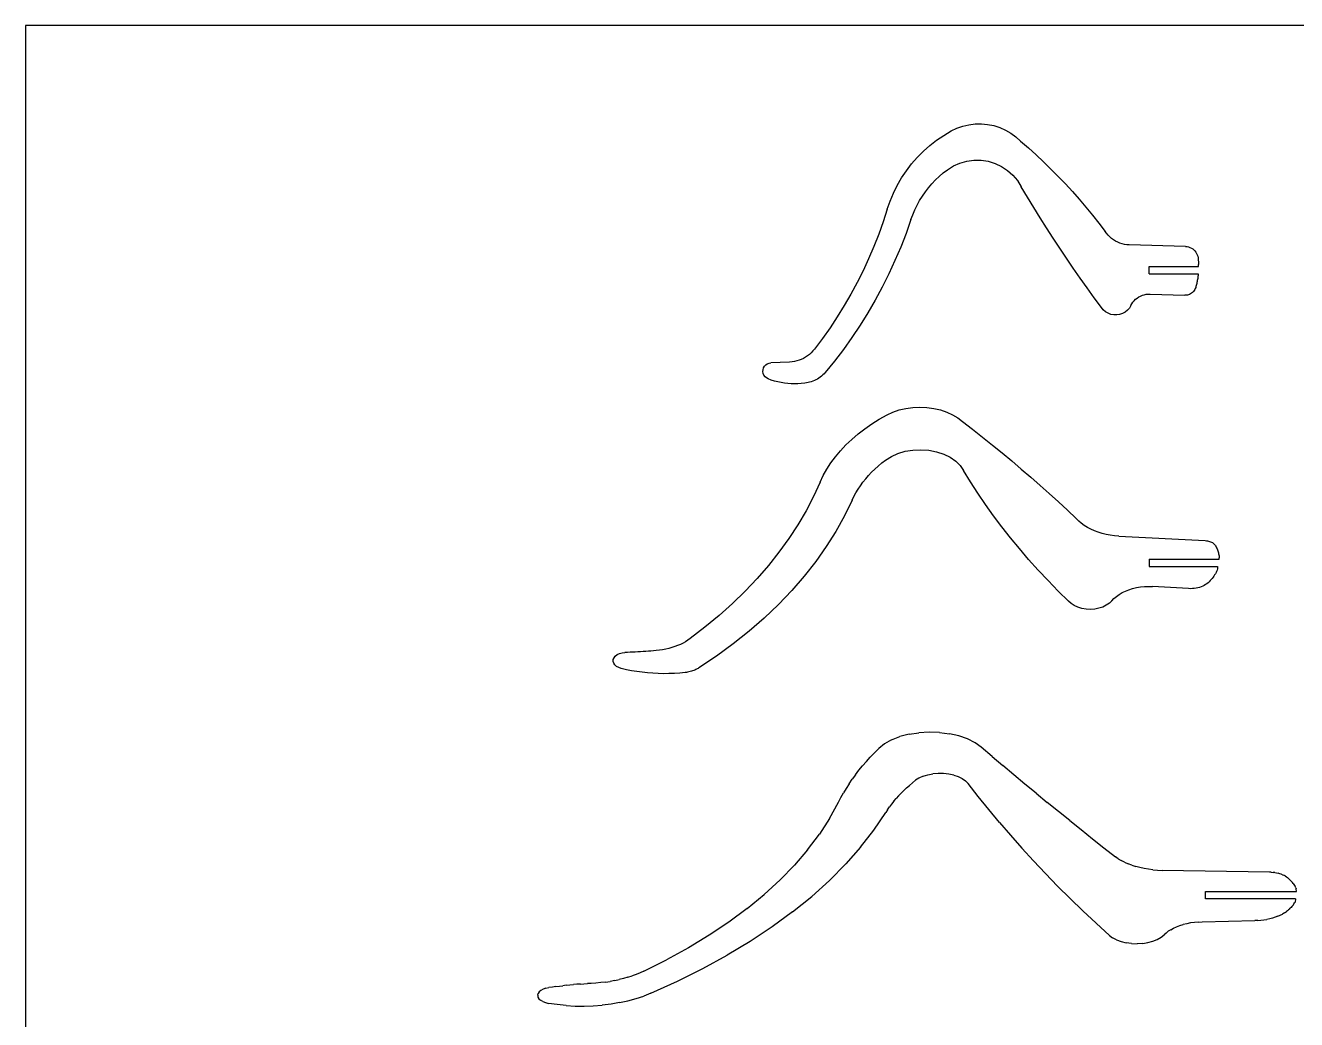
# Model space of a CAD drawing. Extents: x -79 to 65, y -73 to 71.
# Drawn here: x -79.1 to 6.3, y 4.6 to 71.3 of the extents above; entities that cross this region are included whole.
import ezdxf

# ---------------------------------------------------------------- set-up
doc = ezdxf.new("R2010")
doc.units = 0
doc.header["$MEASUREMENT"] = 0
doc.layers.get('0').update_dxf_attribs({"linetype": 'CONTINUOUS'})

msp = doc.modelspace()

# ---------------------------------------------------------------- linework, layer by layer
for p, q in [((64.897, 71.322), (-79.103, 71.322)), ((-79.103, 71.322), (-79.103, -72.678)), ((-17.425, 63.939), (-16.926, 64.234)), ((-16.926, 64.234), (-16.546, 64.417)), ((-16.546, 64.417), (-16.149, 64.558)), ((-16.149, 64.558), (-15.739, 64.655)), ((-15.739, 64.655), (-15.321, 64.707)), ((-15.321, 64.707), (-14.9, 64.715)), ((-14.9, 64.715), (-14.48, 64.677)), ((-14.48, 64.677), (-14.067, 64.593)), ((-14.067, 64.593), (-13.665, 64.466)), ((-13.665, 64.466), (-13.28, 64.297)), ((-13.28, 64.297), (-12.914, 64.087)), ((-12.914, 64.087), (-12.574, 63.838)), ((-18.794, 62.871), (-18.361, 63.256)), ((-18.361, 63.256), (-17.904, 63.613)), ((-17.904, 63.613), (-17.425, 63.939)), ((-12.574, 63.838), (-12.262, 63.555)), ((-12.262, 63.555), (-11.74, 63.099)), ((-19.583, 62.023), (-19.202, 62.46)), ((-19.202, 62.46), (-18.794, 62.871)), ((-11.74, 63.099), (-11.226, 62.633)), ((-11.226, 62.633), (-10.72, 62.159)), ((-20.257, 61.08), (-19.935, 61.562)), ((-19.935, 61.562), (-19.583, 62.023)), ((-17.459, 61.416), (-17.182, 61.631)), ((-17.182, 61.631), (-16.776, 61.887)), ((-16.776, 61.887), (-16.336, 62.083)), ((-16.336, 62.083), (-15.874, 62.214)), ((-15.874, 62.214), (-15.397, 62.278)), ((-15.397, 62.278), (-14.916, 62.273)), ((-14.916, 62.273), (-14.441, 62.199)), ((-14.441, 62.199), (-13.981, 62.058)), ((-13.981, 62.058), (-13.546, 61.853)), ((-13.546, 61.853), (-13.145, 61.588)), ((-13.145, 61.588), (-12.786, 61.268)), ((-10.72, 62.159), (-10.223, 61.675)), ((-10.223, 61.675), (-9.736, 61.182)), ((-20.547, 60.579), (-20.257, 61.08)), ((-18.448, 60.424), (-18.22, 60.69)), ((-18.22, 60.69), (-17.979, 60.945)), ((-17.979, 60.945), (-17.725, 61.187)), ((-17.725, 61.187), (-17.459, 61.416)), ((-12.786, 61.268), (-12.476, 60.9)), ((-12.476, 60.9), (-12.222, 60.492)), ((-9.736, 61.182), (-9.257, 60.68)), ((-9.257, 60.68), (-8.787, 60.169)), ((-21.029, 59.525), (-20.805, 60.06)), ((-20.805, 60.06), (-20.547, 60.579)), ((-19.046, 59.56), (-18.861, 59.858)), ((-18.861, 59.858), (-18.662, 60.146)), ((-18.662, 60.146), (-18.448, 60.424)), ((-11.807, 59.795), (-12.222, 60.492)), ((-11.386, 59.102), (-11.807, 59.795)), ((-8.787, 60.169), (-8.327, 59.65)), ((-21.219, 58.977), (-21.494, 58.134)), ((-21.219, 58.977), (-21.029, 59.525)), ((-19.505, 58.614), (-19.368, 58.937)), ((-19.368, 58.937), (-19.215, 59.252)), ((-19.215, 59.252), (-19.046, 59.56)), ((-10.959, 58.413), (-11.386, 59.102)), ((-8.327, 59.65), (-7.877, 59.123)), ((-7.877, 59.123), (-7.436, 58.588)), ((-21.494, 58.134), (-21.795, 57.3)), ((-19.626, 58.285), (-19.956, 57.355)), ((-19.626, 58.285), (-19.505, 58.614)), ((-10.526, 57.727), (-10.959, 58.413)), ((-7.436, 58.588), (-7.005, 58.045)), ((-21.795, 57.3), (-22.12, 56.475)), ((-19.956, 57.355), (-20.314, 56.435)), ((-10.086, 57.045), (-10.526, 57.727)), ((-7.005, 58.045), (-6.583, 57.494)), ((-6.49, 57.363), (-6.583, 57.494)), ((-6.387, 57.24), (-6.49, 57.363)), ((-6.274, 57.125), (-6.387, 57.24)), ((-22.12, 56.475), (-22.47, 55.66)), ((-20.314, 56.435), (-20.701, 55.528)), ((-9.64, 56.368), (-10.086, 57.045)), ((-9.189, 55.694), (-9.64, 56.368)), ((-6.152, 57.02), (-6.274, 57.125)), ((-6.022, 56.926), (-6.152, 57.02)), ((-5.885, 56.842), (-6.022, 56.926)), ((-5.742, 56.769), (-5.885, 56.842)), ((-5.593, 56.708), (-5.742, 56.769)), ((-5.44, 56.659), (-5.593, 56.708)), ((-5.284, 56.622), (-5.44, 56.659)), ((-5.125, 56.599), (-5.284, 56.622)), ((-4.965, 56.588), (-5.125, 56.599)), ((-1.19, 56.483), (-4.965, 56.588)), ((-1.19, 56.483), (-1.087, 56.474)), ((-1.087, 56.474), (-0.986, 56.453)), ((-0.986, 56.453), (-0.888, 56.42)), ((-0.888, 56.42), (-0.795, 56.376)), ((-0.795, 56.376), (-0.708, 56.321)), ((-22.47, 55.66), (-22.844, 54.855)), ((-20.701, 55.528), (-21.116, 54.632)), ((-8.731, 55.025), (-9.189, 55.694)), ((-0.708, 56.321), (-0.628, 56.257)), ((-0.628, 56.257), (-0.556, 56.183)), ((-0.556, 56.183), (-0.493, 56.101)), ((-0.493, 56.101), (-0.44, 56.013)), ((-0.44, 56.013), (-0.398, 55.919)), ((-0.398, 55.919), (-0.367, 55.82)), ((-0.367, 55.82), (-0.348, 55.719)), ((-0.348, 55.719), (-0.344, 55.682)), ((-0.344, 55.682), (-0.339, 55.645)), ((-0.339, 55.645), (-0.336, 55.607)), ((-0.336, 55.607), (-0.332, 55.57)), ((-0.332, 55.57), (-0.328, 55.533)), ((-0.328, 55.533), (-0.325, 55.495)), ((-0.325, 55.495), (-0.322, 55.458)), ((-22.844, 54.855), (-23.242, 54.063)), ((-8.267, 54.36), (-8.731, 55.025)), ((-3.633, 55.146), (-0.313, 55.146)), ((-3.633, 54.646), (-3.633, 55.146)), ((-3.633, 54.646), (-0.344, 54.646)), ((-0.344, 54.646), (-0.344, 54.521)), ((-0.322, 55.458), (-0.32, 55.421)), ((-0.32, 55.421), (-0.318, 55.383)), ((-0.318, 55.383), (-0.316, 55.346)), ((-0.316, 55.346), (-0.314, 55.308)), ((-0.314, 55.308), (-0.313, 55.271)), ((-0.313, 55.146), (-0.313, 55.271)), ((-23.242, 54.063), (-23.663, 53.282)), ((-21.116, 54.632), (-21.558, 53.75)), ((-7.797, 53.699), (-8.267, 54.36)), ((-0.487, 53.794), (-0.505, 53.729)), ((-0.469, 53.859), (-0.487, 53.794)), ((-0.453, 53.925), (-0.469, 53.859)), ((-0.437, 53.99), (-0.453, 53.925)), ((-0.422, 54.056), (-0.437, 53.99)), ((-0.409, 54.122), (-0.422, 54.056)), ((-0.396, 54.188), (-0.409, 54.122)), ((-0.384, 54.254), (-0.396, 54.188)), ((-0.372, 54.321), (-0.384, 54.254)), ((-0.362, 54.387), (-0.372, 54.321)), ((-0.353, 54.454), (-0.362, 54.387)), ((-0.344, 54.521), (-0.353, 54.454)), ((-23.663, 53.282), (-24.107, 52.514)), ((-21.558, 53.75), (-22.028, 52.882)), ((-7.321, 53.042), (-7.797, 53.699)), ((-6.839, 52.39), (-7.321, 53.042)), ((-4.632, 52.84), (-4.537, 52.933)), ((-4.537, 52.933), (-4.434, 53.017)), ((-4.434, 53.017), (-4.324, 53.09)), ((-4.324, 53.09), (-4.207, 53.153)), ((-4.207, 53.153), (-4.084, 53.204)), ((-4.084, 53.204), (-3.958, 53.243)), ((-3.958, 53.243), (-3.828, 53.27)), ((-3.828, 53.27), (-3.696, 53.284)), ((-3.696, 53.284), (-3.564, 53.286)), ((-3.564, 53.286), (-1.225, 53.207)), ((-1.145, 53.209), (-1.225, 53.207)), ((-1.066, 53.219), (-1.145, 53.209)), ((-0.989, 53.238), (-1.066, 53.219)), ((-0.914, 53.266), (-0.989, 53.238)), ((-0.843, 53.302), (-0.914, 53.266)), ((-0.776, 53.345), (-0.843, 53.302)), ((-0.714, 53.395), (-0.776, 53.345)), ((-0.658, 53.452), (-0.714, 53.395)), ((-0.608, 53.515), (-0.658, 53.452)), ((-0.566, 53.582), (-0.608, 53.515)), ((-0.531, 53.654), (-0.566, 53.582)), ((-0.505, 53.729), (-0.531, 53.654)), ((-24.107, 52.514), (-24.575, 51.76)), ((-22.028, 52.882), (-22.524, 52.029)), ((-6.715, 52.233), (-6.839, 52.39)), ((-6.565, 52.101), (-6.715, 52.233)), ((-6.394, 51.996), (-6.565, 52.101)), ((-5.093, 52.193), (-5.249, 52.068)), ((-4.961, 52.343), (-5.093, 52.193)), ((-4.856, 52.514), (-4.961, 52.343)), ((-4.856, 52.514), (-4.792, 52.63)), ((-4.792, 52.63), (-4.717, 52.739)), ((-4.717, 52.739), (-4.632, 52.84)), ((-24.575, 51.76), (-25.064, 51.02)), ((-22.524, 52.029), (-23.046, 51.192)), ((-6.208, 51.923), (-6.394, 51.996)), ((-6.012, 51.884), (-6.208, 51.923)), ((-5.812, 51.879), (-6.012, 51.884)), ((-5.614, 51.909), (-5.812, 51.879)), ((-5.425, 51.972), (-5.614, 51.909)), ((-5.249, 52.068), (-5.425, 51.972)), ((-25.064, 51.02), (-25.575, 50.296)), ((-23.594, 50.371), (-24.168, 49.568)), ((-23.046, 51.192), (-23.594, 50.371)), ((-26.107, 49.586), (-26.211, 49.462)), ((-25.575, 50.296), (-26.107, 49.586)), ((-24.168, 49.568), (-24.766, 48.783)), ((-27.777, 48.716), (-29.037, 48.662)), ((-27.615, 48.73), (-27.777, 48.716)), ((-27.456, 48.755), (-27.615, 48.73)), ((-27.298, 48.792), (-27.456, 48.755)), ((-27.143, 48.84), (-27.298, 48.792)), ((-26.993, 48.899), (-27.143, 48.84)), ((-26.847, 48.968), (-26.993, 48.899)), ((-26.706, 49.048), (-26.847, 48.968)), ((-26.571, 49.138), (-26.706, 49.048)), ((-26.444, 49.237), (-26.571, 49.138)), ((-26.323, 49.345), (-26.444, 49.237)), ((-26.211, 49.462), (-26.323, 49.345)), ((-24.766, 48.783), (-25.388, 48.017)), ((-29.571, 48.077), (-29.563, 48.203)), ((-29.549, 47.953), (-29.571, 48.077)), ((-29.563, 48.203), (-29.528, 48.323)), ((-29.501, 47.837), (-29.549, 47.953)), ((-29.528, 48.323), (-29.466, 48.433)), ((-29.428, 47.735), (-29.501, 47.837)), ((-29.466, 48.433), (-29.381, 48.526)), ((-29.381, 48.526), (-29.278, 48.597)), ((-29.278, 48.597), (-29.161, 48.643)), ((-29.161, 48.643), (-29.037, 48.662)), ((-25.544, 47.851), (-25.628, 47.775)), ((-25.463, 47.931), (-25.544, 47.851)), ((-25.388, 48.017), (-25.463, 47.931)), ((-29.333, 47.652), (-29.428, 47.735)), ((-29.223, 47.593), (-29.333, 47.652)), ((-29.01, 47.514), (-29.223, 47.593)), ((-28.793, 47.445), (-29.01, 47.514)), ((-28.573, 47.386), (-28.793, 47.445)), ((-28.351, 47.338), (-28.573, 47.386)), ((-28.127, 47.3), (-28.351, 47.338)), ((-27.901, 47.273), (-28.127, 47.3)), ((-27.674, 47.257), (-27.901, 47.273)), ((-27.447, 47.251), (-27.674, 47.257)), ((-27.22, 47.257), (-27.447, 47.251)), ((-26.993, 47.273), (-27.22, 47.257)), ((-26.767, 47.3), (-26.993, 47.273)), ((-26.543, 47.337), (-26.767, 47.3)), ((-26.432, 47.362), (-26.543, 47.337)), ((-26.322, 47.393), (-26.432, 47.362)), ((-26.215, 47.43), (-26.322, 47.393)), ((-26.109, 47.473), (-26.215, 47.43)), ((-26.007, 47.522), (-26.109, 47.473)), ((-25.907, 47.577), (-26.007, 47.522)), ((-25.81, 47.638), (-25.907, 47.577)), ((-25.717, 47.704), (-25.81, 47.638)), ((-25.628, 47.775), (-25.717, 47.704)), ((-21.228, 45.178), (-20.84, 45.358)), ((-20.84, 45.358), (-20.419, 45.503)), ((-20.419, 45.503), (-19.972, 45.608)), ((-19.972, 45.608), (-19.508, 45.672)), ((-19.508, 45.672), (-19.034, 45.694)), ((-19.034, 45.694), (-18.561, 45.673)), ((-18.561, 45.673), (-18.095, 45.61)), ((-18.095, 45.61), (-17.646, 45.506)), ((-17.646, 45.506), (-17.222, 45.363)), ((-17.222, 45.363), (-16.83, 45.183)), ((-22.733, 44.236), (-22.256, 44.567)), ((-22.256, 44.567), (-21.754, 44.881)), ((-21.754, 44.881), (-21.228, 45.178)), ((-16.83, 45.183), (-16.477, 44.97)), ((-16.477, 44.97), (-16.17, 44.728)), ((-16.17, 44.728), (-15.494, 44.205)), ((-23.608, 43.527), (-23.184, 43.889)), ((-23.184, 43.889), (-22.733, 44.236)), ((-15.494, 44.205), (-14.825, 43.679)), ((-14.825, 43.679), (-14.162, 43.149)), ((-24.706, 42.361), (-24.37, 42.762)), ((-24.37, 42.762), (-24.004, 43.151)), ((-24.004, 43.151), (-23.608, 43.527)), ((-20.5, 42.582), (-20.011, 42.725)), ((-20.011, 42.725), (-19.492, 42.809)), ((-19.492, 42.809), (-18.958, 42.832)), ((-18.958, 42.832), (-18.426, 42.794)), ((-18.426, 42.794), (-17.911, 42.694)), ((-17.911, 42.694), (-17.429, 42.537)), ((-14.162, 43.149), (-13.507, 42.615)), ((-25.284, 41.527), (-25.011, 41.949)), ((-25.011, 41.949), (-24.706, 42.361)), ((-21.822, 41.74), (-21.582, 41.942)), ((-21.582, 41.942), (-21.331, 42.139)), ((-21.331, 42.139), (-20.945, 42.385)), ((-20.945, 42.385), (-20.5, 42.582)), ((-17.429, 42.537), (-16.995, 42.327)), ((-16.995, 42.327), (-16.621, 42.07)), ((-16.621, 42.07), (-16.319, 41.775)), ((-13.507, 42.615), (-12.859, 42.077)), ((-12.859, 42.077), (-12.217, 41.536)), ((-25.731, 40.658), (-25.524, 41.096)), ((-25.524, 41.096), (-25.284, 41.527)), ((-22.669, 40.875), (-22.475, 41.099)), ((-22.475, 41.099), (-22.269, 41.318)), ((-22.269, 41.318), (-22.051, 41.531)), ((-22.051, 41.531), (-21.822, 41.74)), ((-16.319, 41.775), (-16.098, 41.449)), ((-15.626, 40.678), (-16.098, 41.449)), ((-12.217, 41.536), (-11.583, 40.99)), ((-11.583, 40.99), (-10.957, 40.441)), ((-25.731, 40.658), (-26.176, 39.692)), ((-23.323, 39.939), (-23.179, 40.178)), ((-23.179, 40.178), (-23.021, 40.415)), ((-23.021, 40.415), (-22.851, 40.647)), ((-22.851, 40.647), (-22.669, 40.875)), ((-15.133, 39.914), (-15.626, 40.678)), ((-10.957, 40.441), (-10.337, 39.888)), ((-26.176, 39.692), (-26.676, 38.738)), ((-23.573, 39.449), (-24.088, 38.392)), ((-23.573, 39.449), (-23.455, 39.695)), ((-23.455, 39.695), (-23.323, 39.939)), ((-14.617, 39.155), (-15.133, 39.914)), ((-10.337, 39.888), (-9.725, 39.332)), ((-9.725, 39.332), (-9.12, 38.772)), ((-26.676, 38.738), (-27.228, 37.798)), ((-14.081, 38.403), (-14.617, 39.155)), ((-9.12, 38.772), (-8.523, 38.209)), ((-27.228, 37.798), (-27.834, 36.872)), ((-24.088, 38.392), (-24.669, 37.35)), ((-13.523, 37.658), (-14.081, 38.403)), ((-12.944, 36.92), (-13.523, 37.658)), ((-8.364, 38.047), (-8.523, 38.209)), ((-8.186, 37.893), (-8.364, 38.047)), ((-7.991, 37.75), (-8.186, 37.893)), ((-7.779, 37.617), (-7.991, 37.75)), ((-7.552, 37.496), (-7.779, 37.617)), ((-27.834, 36.872), (-28.491, 35.963)), ((-24.669, 37.35), (-25.316, 36.326)), ((-12.344, 36.19), (-12.944, 36.92)), ((-7.311, 37.387), (-7.552, 37.496)), ((-7.058, 37.292), (-7.311, 37.387)), ((-6.794, 37.21), (-7.058, 37.292)), ((-6.522, 37.143), (-6.794, 37.21)), ((-6.243, 37.09), (-6.522, 37.143)), ((-5.958, 37.052), (-6.243, 37.09)), ((-5.67, 37.029), (-5.958, 37.052)), ((-5.67, 37.029), (0.136, 36.732)), ((0.136, 36.732), (0.211, 36.726)), ((0.211, 36.726), (0.286, 36.715)), ((0.286, 36.715), (0.358, 36.699)), ((-28.491, 35.963), (-29.199, 35.07)), ((-25.316, 36.326), (-26.028, 35.321)), ((-11.723, 35.467), (-12.344, 36.19)), ((0.358, 36.699), (0.428, 36.679)), ((0.428, 36.679), (0.495, 36.655)), ((0.495, 36.655), (0.558, 36.626)), ((0.558, 36.626), (0.616, 36.594)), ((0.616, 36.594), (0.67, 36.558)), ((0.67, 36.558), (0.719, 36.519)), ((0.719, 36.519), (0.761, 36.477)), ((0.761, 36.477), (0.798, 36.432)), ((0.798, 36.432), (0.828, 36.385)), ((0.828, 36.385), (0.863, 36.32)), ((0.863, 36.32), (0.896, 36.255)), ((0.896, 36.255), (0.926, 36.189)), ((0.926, 36.189), (0.953, 36.122)), ((0.953, 36.122), (0.978, 36.055)), ((0.978, 36.055), (1, 35.988)), ((1, 35.988), (1.02, 35.92)), ((1.02, 35.92), (1.037, 35.852)), ((-29.199, 35.07), (-29.957, 34.197)), ((-26.028, 35.321), (-26.802, 34.338)), ((-11.082, 34.752), (-11.723, 35.467)), ((-3.629, 35.483), (-3.632, 34.983)), ((-3.629, 35.483), (1.078, 35.483)), ((1.037, 35.852), (1.051, 35.784)), ((1.051, 35.784), (1.062, 35.715)), ((1.062, 35.715), (1.071, 35.647)), ((1.071, 35.647), (1.078, 35.578)), ((1.078, 35.483), (1.078, 35.578)), ((-29.957, 34.197), (-30.764, 33.343)), ((-26.802, 34.338), (-27.639, 33.377)), ((-10.421, 34.046), (-11.082, 34.752)), ((-3.632, 34.983), (0.97, 34.983)), ((0.601, 34.19), (0.538, 34.115)), ((0.661, 34.266), (0.601, 34.19)), ((0.717, 34.343), (0.661, 34.266)), ((0.769, 34.422), (0.717, 34.343)), ((0.817, 34.501), (0.769, 34.422)), ((0.861, 34.582), (0.817, 34.501)), ((0.902, 34.663), (0.861, 34.582)), ((0.938, 34.746), (0.902, 34.663)), ((0.97, 34.829), (0.938, 34.746)), ((0.97, 34.983), (0.97, 34.829)), ((-30.764, 33.343), (-31.619, 32.51)), ((-27.639, 33.377), (-28.535, 32.441)), ((-9.74, 33.347), (-10.421, 34.046)), ((-9.039, 32.658), (-9.74, 33.347)), ((-5.442, 33.237), (-5.222, 33.344)), ((-5.222, 33.344), (-4.987, 33.436)), ((-4.987, 33.436), (-4.74, 33.513)), ((-4.74, 33.513), (-4.483, 33.575)), ((-4.483, 33.575), (-4.218, 33.619)), ((-4.218, 33.619), (-3.948, 33.646)), ((-3.948, 33.646), (-3.675, 33.656)), ((-3.675, 33.656), (-3.402, 33.649)), ((-0.977, 33.506), (-3.402, 33.649)), ((-0.852, 33.502), (-0.977, 33.506)), ((-0.727, 33.505), (-0.852, 33.502)), ((-0.603, 33.516), (-0.727, 33.505)), ((-0.481, 33.533), (-0.603, 33.516)), ((-0.362, 33.557), (-0.481, 33.533)), ((-0.246, 33.589), (-0.362, 33.557)), ((-0.135, 33.626), (-0.246, 33.589)), ((-0.029, 33.67), (-0.135, 33.626)), ((0.07, 33.72), (-0.029, 33.67)), ((0.163, 33.775), (0.07, 33.72)), ((0.249, 33.835), (0.163, 33.775)), ((0.327, 33.9), (0.249, 33.835)), ((0.4, 33.97), (0.327, 33.9)), ((0.471, 34.042), (0.4, 33.97)), ((0.538, 34.115), (0.471, 34.042)), ((-31.619, 32.51), (-32.52, 31.699)), ((-8.866, 32.501), (-9.039, 32.658)), ((-8.656, 32.366), (-8.866, 32.501)), ((-6.305, 32.524), (-6.507, 32.385)), ((-6.142, 32.684), (-6.305, 32.524)), ((-6.142, 32.684), (-5.997, 32.839)), ((-5.997, 32.839), (-5.832, 32.983)), ((-5.832, 32.983), (-5.646, 33.116)), ((-5.646, 33.116), (-5.442, 33.237)), ((-32.52, 31.699), (-33.467, 30.911)), ((-28.535, 32.441), (-29.491, 31.531)), ((-8.414, 32.257), (-8.656, 32.366)), ((-8.148, 32.177), (-8.414, 32.257)), ((-7.865, 32.13), (-8.148, 32.177)), ((-7.574, 32.116), (-7.865, 32.13)), ((-7.285, 32.135), (-7.574, 32.116)), ((-7.005, 32.188), (-7.285, 32.135)), ((-6.743, 32.272), (-7.005, 32.188)), ((-6.507, 32.385), (-6.743, 32.272)), ((-33.467, 30.911), (-34.457, 30.148)), ((-29.491, 31.531), (-30.503, 30.65)), ((-34.768, 29.943), (-34.937, 29.85)), ((-34.608, 30.042), (-34.768, 29.943)), ((-34.457, 30.148), (-34.608, 30.042)), ((-30.503, 30.65), (-31.571, 29.797)), ((-39.484, 28.978), (-39.36, 29.073)), ((-39.36, 29.073), (-39.208, 29.146)), ((-39.208, 29.146), (-39.034, 29.195)), ((-39.034, 29.195), (-38.848, 29.216)), ((-38.671, 29.223), (-38.848, 29.216)), ((-38.495, 29.231), (-38.671, 29.223)), ((-38.319, 29.239), (-38.495, 29.231)), ((-38.143, 29.248), (-38.319, 29.239)), ((-37.967, 29.258), (-38.143, 29.248)), ((-37.791, 29.269), (-37.967, 29.258)), ((-37.615, 29.28), (-37.791, 29.269)), ((-37.439, 29.292), (-37.615, 29.28)), ((-37.263, 29.305), (-37.439, 29.292)), ((-37.088, 29.318), (-37.263, 29.305)), ((-36.912, 29.333), (-37.088, 29.318)), ((-36.737, 29.348), (-36.912, 29.333)), ((-36.521, 29.371), (-36.737, 29.348)), ((-36.306, 29.403), (-36.521, 29.371)), ((-36.095, 29.443), (-36.306, 29.403)), ((-35.888, 29.492), (-36.095, 29.443)), ((-35.686, 29.548), (-35.888, 29.492)), ((-35.489, 29.612), (-35.686, 29.548)), ((-35.298, 29.684), (-35.489, 29.612)), ((-35.114, 29.763), (-35.298, 29.684)), ((-34.937, 29.85), (-35.114, 29.763)), ((-31.571, 29.797), (-32.692, 28.976)), ((-39.626, 28.62), (-39.62, 28.746)), ((-39.59, 28.496), (-39.626, 28.62)), ((-39.62, 28.746), (-39.572, 28.867)), ((-39.512, 28.381), (-39.59, 28.496)), ((-39.572, 28.867), (-39.484, 28.978)), ((-39.397, 28.281), (-39.512, 28.381)), ((-39.252, 28.2), (-39.397, 28.281)), ((-39.083, 28.143), (-39.252, 28.2)), ((-33.864, 28.187), (-33.929, 28.147)), ((-32.692, 28.976), (-33.864, 28.187)), ((-38.74, 28.063), (-39.083, 28.143)), ((-38.392, 27.994), (-38.74, 28.063)), ((-38.041, 27.935), (-38.392, 27.994)), ((-37.685, 27.886), (-38.041, 27.935)), ((-37.327, 27.848), (-37.685, 27.886)), ((-36.967, 27.82), (-37.327, 27.848)), ((-36.605, 27.802), (-36.967, 27.82)), ((-36.243, 27.795), (-36.605, 27.802)), ((-35.88, 27.799), (-36.243, 27.795)), ((-35.519, 27.813), (-35.88, 27.799)), ((-35.158, 27.837), (-35.519, 27.813)), ((-34.8, 27.872), (-35.158, 27.837)), ((-34.713, 27.883), (-34.8, 27.872)), ((-34.627, 27.898), (-34.713, 27.883)), ((-34.542, 27.915), (-34.627, 27.898)), ((-34.458, 27.935), (-34.542, 27.915)), ((-34.376, 27.957), (-34.458, 27.935)), ((-34.296, 27.983), (-34.376, 27.957)), ((-34.218, 28.011), (-34.296, 27.983)), ((-34.142, 28.041), (-34.218, 28.011)), ((-34.068, 28.074), (-34.142, 28.041)), ((-33.997, 28.11), (-34.068, 28.074)), ((-33.929, 28.147), (-33.997, 28.11)), ((-21.411, 23.083), (-21.794, 22.777)), ((-20.935, 23.349), (-21.411, 23.083)), ((-20.935, 23.349), (-20.379, 23.567)), ((-19.759, 23.731), (-20.379, 23.567)), ((-19.759, 23.731), (-19.096, 23.834)), ((-18.409, 23.875), (-19.096, 23.834)), ((-17.718, 23.851), (-18.409, 23.875)), ((-17.718, 23.851), (-17.044, 23.765)), ((-16.408, 23.617), (-17.044, 23.765)), ((-15.828, 23.413), (-16.408, 23.617)), ((-15.323, 23.159), (-15.828, 23.413)), ((-14.907, 22.863), (-15.323, 23.159)), ((-22.622, 21.907), (-22.357, 22.2)), ((-22.081, 22.49), (-22.357, 22.2)), ((-22.081, 22.49), (-21.794, 22.777)), ((-14.181, 22.241), (-14.907, 22.863)), ((-14.181, 22.241), (-13.449, 21.621)), ((-23.119, 21.313), (-22.876, 21.611)), ((-22.876, 21.611), (-22.622, 21.907)), ((-12.714, 21.003), (-13.449, 21.621)), ((-23.78, 20.403), (-23.571, 20.709)), ((-23.351, 21.012), (-23.571, 20.709)), ((-23.351, 21.012), (-23.119, 21.313)), ((-19.319, 20.636), (-19.528, 20.468)), ((-19.09, 20.785), (-19.319, 20.636)), ((-18.815, 20.908), (-19.09, 20.785)), ((-18.815, 20.908), (-18.503, 21.004)), ((-18.503, 21.004), (-18.163, 21.068)), ((-17.807, 21.099), (-18.163, 21.068)), ((-17.446, 21.095), (-17.807, 21.099)), ((-17.092, 21.057), (-17.446, 21.095)), ((-16.756, 20.985), (-17.092, 21.057)), ((-16.756, 20.985), (-16.449, 20.883)), ((-16.449, 20.883), (-16.181, 20.754)), ((-16.181, 20.754), (-15.96, 20.6)), ((-15.96, 20.6), (-15.794, 20.429)), ((-11.974, 20.386), (-12.714, 21.003)), ((-24.338, 19.473), (-24.164, 19.785)), ((-23.978, 20.095), (-24.164, 19.785)), ((-23.78, 20.403), (-23.978, 20.095)), ((-20.462, 19.592), (-20.291, 19.772)), ((-20.111, 19.949), (-20.291, 19.772)), ((-19.924, 20.125), (-20.111, 19.949)), ((-19.924, 20.125), (-19.73, 20.298)), ((-19.528, 20.468), (-19.73, 20.298)), ((-15.111, 19.551), (-15.794, 20.429)), ((-11.229, 19.77), (-11.974, 20.386)), ((-11.229, 19.77), (-10.48, 19.156)), ((-25.093, 18.078), (-24.501, 19.159)), ((-24.501, 19.159), (-24.338, 19.473)), ((-21.202, 18.663), (-21.07, 18.853)), ((-20.93, 19.04), (-21.07, 18.853)), ((-20.782, 19.226), (-20.93, 19.04)), ((-20.782, 19.226), (-20.626, 19.41)), ((-20.462, 19.592), (-20.626, 19.41)), ((-14.409, 18.677), (-15.111, 19.551)), ((-9.727, 18.544), (-10.48, 19.156)), ((-25.093, 18.078), (-25.782, 17.014)), ((-22.117, 17.298), (-21.326, 18.473)), ((-21.202, 18.663), (-21.326, 18.473)), ((-13.686, 17.809), (-14.409, 18.677)), ((-8.969, 17.933), (-9.727, 18.544)), ((-8.969, 17.933), (-8.207, 17.323)), ((-23.011, 16.146), (-22.117, 17.298)), ((-13.686, 17.809), (-12.943, 16.944)), ((-8.207, 17.323), (-7.441, 16.715)), ((-26.567, 15.969), (-25.782, 17.014)), ((-12.943, 16.944), (-12.181, 16.085)), ((-7.441, 16.715), (-6.67, 16.109)), ((-26.567, 15.969), (-27.446, 14.946)), ((-23.011, 16.146), (-24.007, 15.017)), ((-12.181, 16.085), (-11.399, 15.231)), ((-6.67, 16.109), (-5.895, 15.504)), ((-5.71, 15.372), (-5.895, 15.504)), ((-5.71, 15.372), (-5.507, 15.248)), ((-28.417, 13.946), (-27.446, 14.946)), ((-25.102, 13.915), (-24.007, 15.017)), ((-11.399, 15.231), (-10.598, 14.381)), ((-5.285, 15.133), (-5.507, 15.248)), ((-5.285, 15.133), (-5.048, 15.027)), ((-4.796, 14.932), (-5.048, 15.027)), ((-4.796, 14.932), (-4.531, 14.847)), ((-4.255, 14.773), (-4.531, 14.847)), ((-3.968, 14.712), (-4.255, 14.773)), ((-3.674, 14.662), (-3.968, 14.712)), ((-3.373, 14.625), (-3.674, 14.662)), ((-3.373, 14.625), (-3.068, 14.601)), ((-3.068, 14.601), (-2.761, 14.589)), ((4.456, 14.467), (-2.761, 14.589)), ((-28.417, 13.946), (-29.479, 12.974)), ((-26.293, 12.843), (-25.102, 13.915)), ((-10.598, 14.381), (-9.777, 13.537)), ((4.574, 14.463), (4.456, 14.467)), ((4.574, 14.463), (4.691, 14.453)), ((4.807, 14.439), (4.691, 14.453)), ((4.807, 14.439), (4.92, 14.42)), ((4.92, 14.42), (5.029, 14.396)), ((5.135, 14.367), (5.029, 14.396)), ((5.237, 14.334), (5.135, 14.367)), ((5.333, 14.298), (5.237, 14.334)), ((5.333, 14.298), (5.424, 14.257)), ((5.508, 14.212), (5.424, 14.257)), ((5.508, 14.212), (5.586, 14.164)), ((5.586, 14.164), (5.656, 14.113)), ((5.733, 14.05), (5.656, 14.113)), ((5.805, 13.985), (5.733, 14.05)), ((5.873, 13.919), (5.805, 13.985)), ((5.936, 13.852), (5.873, 13.919)), ((5.936, 13.852), (5.994, 13.783)), ((6.047, 13.713), (5.994, 13.783)), ((6.047, 13.713), (6.096, 13.642)), ((-30.627, 12.03), (-29.479, 12.974)), ((-27.579, 11.801), (-26.293, 12.843)), ((-9.777, 13.537), (-8.937, 12.699)), ((0.158, 12.679), (0.161, 13.179)), ((0.161, 13.179), (6.262, 13.179)), ((6.096, 13.642), (6.139, 13.571)), ((6.139, 13.571), (6.178, 13.498)), ((6.211, 13.425), (6.178, 13.498)), ((6.211, 13.425), (6.239, 13.351)), ((6.262, 13.179), (6.239, 13.351)), ((-30.627, 12.03), (-31.86, 11.117)), ((-8.077, 11.866), (-8.937, 12.699)), ((6.198, 12.679), (0.158, 12.679)), ((5.791, 11.988), (5.728, 11.932)), ((5.791, 11.988), (5.851, 12.044)), ((5.907, 12.102), (5.851, 12.044)), ((5.959, 12.16), (5.907, 12.102)), ((6.008, 12.219), (5.959, 12.16)), ((6.054, 12.28), (6.008, 12.219)), ((6.054, 12.28), (6.095, 12.341)), ((6.095, 12.341), (6.133, 12.402)), ((6.133, 12.402), (6.167, 12.465)), ((6.198, 12.679), (6.167, 12.465)), ((-31.86, 11.117), (-33.174, 10.238)), ((-27.579, 11.801), (-28.955, 10.794)), ((-7.199, 11.038), (-8.077, 11.866)), ((-0.33, 11.118), (-0.592, 11.094)), ((-0.33, 11.118), (-0.066, 11.131)), ((-0.066, 11.131), (3.457, 11.213)), ((3.665, 11.222), (3.457, 11.213)), ((3.665, 11.222), (3.872, 11.239)), ((3.872, 11.239), (4.076, 11.265)), ((4.076, 11.265), (4.275, 11.298)), ((4.469, 11.34), (4.275, 11.298)), ((4.656, 11.389), (4.469, 11.34)), ((4.837, 11.445), (4.656, 11.389)), ((5.008, 11.508), (4.837, 11.445)), ((5.008, 11.508), (5.17, 11.579)), ((5.17, 11.579), (5.322, 11.655)), ((5.463, 11.737), (5.322, 11.655)), ((5.463, 11.737), (5.592, 11.825)), ((5.662, 11.878), (5.592, 11.825)), ((5.728, 11.932), (5.662, 11.878)), ((-28.955, 10.794), (-30.42, 9.823)), ((-7.199, 11.038), (-6.302, 10.216)), ((-2.83, 10.093), (-2.63, 10.26)), ((-2.498, 10.383), (-2.63, 10.26)), ((-2.498, 10.383), (-2.346, 10.499)), ((-2.175, 10.607), (-2.346, 10.499)), ((-2.175, 10.607), (-1.988, 10.707)), ((-1.988, 10.707), (-1.785, 10.798)), ((-1.785, 10.798), (-1.568, 10.879)), ((-1.568, 10.879), (-1.338, 10.949)), ((-1.098, 11.009), (-1.338, 10.949)), ((-0.848, 11.057), (-1.098, 11.009)), ((-0.592, 11.094), (-0.848, 11.057)), ((-34.568, 9.394), (-36.036, 8.586)), ((-33.174, 10.238), (-34.568, 9.394)), ((-30.42, 9.823), (-31.969, 8.89)), ((-6.302, 10.216), (-6.085, 10.054)), ((-5.817, 9.916), (-6.085, 10.054)), ((-5.817, 9.916), (-5.509, 9.804)), ((-5.509, 9.804), (-5.168, 9.723)), ((-4.807, 9.675), (-5.168, 9.723)), ((-4.807, 9.675), (-4.435, 9.662)), ((-4.066, 9.684), (-4.435, 9.662)), ((-4.066, 9.684), (-3.71, 9.74)), ((-3.71, 9.74), (-3.378, 9.829)), ((-3.378, 9.829), (-3.082, 9.948)), ((-3.082, 9.948), (-2.83, 10.093)), ((-37.577, 7.818), (-36.036, 8.586)), ((-33.6, 7.997), (-31.969, 8.89)), ((-37.826, 7.706), (-38.086, 7.601)), ((-37.577, 7.818), (-37.826, 7.706)), ((-35.308, 7.146), (-33.6, 7.997)), ((-43.244, 6.817), (-43.009, 6.845)), ((-42.774, 6.87), (-43.009, 6.845)), ((-42.774, 6.87), (-42.538, 6.894)), ((-42.538, 6.894), (-42.302, 6.917)), ((-42.065, 6.937), (-42.302, 6.917)), ((-41.827, 6.955), (-42.065, 6.937)), ((-41.827, 6.955), (-41.589, 6.972)), ((-41.589, 6.972), (-41.35, 6.987)), ((-41.111, 6.999), (-41.35, 6.987)), ((-40.787, 7.02), (-41.111, 6.999)), ((-40.465, 7.05), (-40.787, 7.02)), ((-40.146, 7.089), (-40.465, 7.05)), ((-40.146, 7.089), (-39.832, 7.137)), ((-39.523, 7.193), (-39.832, 7.137)), ((-39.523, 7.193), (-39.22, 7.258)), ((-38.924, 7.332), (-39.22, 7.258)), ((-38.636, 7.414), (-38.924, 7.332)), ((-38.636, 7.414), (-38.357, 7.503)), ((-38.086, 7.601), (-38.357, 7.503)), ((-37.091, 6.34), (-35.308, 7.146)), ((-44.698, 6.2), (-44.672, 6.317)), ((-44.698, 6.2), (-44.678, 6.082)), ((-44.678, 6.082), (-44.612, 5.969)), ((-44.599, 6.428), (-44.672, 6.317)), ((-44.483, 6.529), (-44.599, 6.428)), ((-44.33, 6.614), (-44.483, 6.529)), ((-44.147, 6.679), (-44.33, 6.614)), ((-44.147, 6.679), (-43.941, 6.723)), ((-43.71, 6.756), (-43.941, 6.723)), ((-43.477, 6.787), (-43.71, 6.756)), ((-43.477, 6.787), (-43.244, 6.817)), ((-38.633, 5.83), (-38.093, 5.977)), ((-38.093, 5.977), (-37.578, 6.147)), ((-37.091, 6.34), (-37.578, 6.147)), ((-44.612, 5.969), (-44.502, 5.866)), ((-44.354, 5.778), (-44.502, 5.866)), ((-44.354, 5.778), (-44.174, 5.708)), ((-44.174, 5.708), (-43.972, 5.66)), ((-43.385, 5.574), (-43.972, 5.66)), ((-42.786, 5.513), (-43.385, 5.574)), ((-42.786, 5.513), (-42.181, 5.479)), ((-42.181, 5.479), (-41.573, 5.472)), ((-41.573, 5.472), (-40.967, 5.491)), ((-40.967, 5.491), (-40.365, 5.537)), ((-39.773, 5.609), (-40.365, 5.537)), ((-39.194, 5.707), (-39.773, 5.609)), ((-39.194, 5.707), (-38.633, 5.83))]:
    msp.add_line(p, q)

doc.saveas('drawing.dxf')
